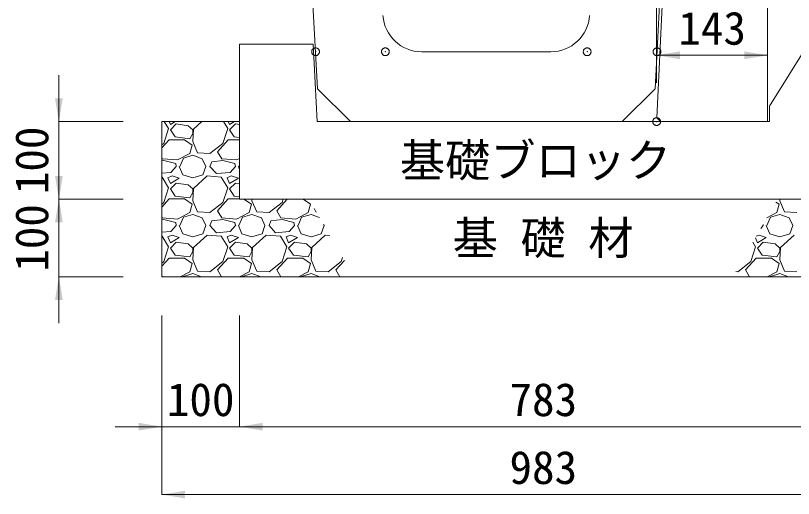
# Model space of a CAD drawing. Units: millimetres at full size, sheet at 1:20. Extents: x 201886 to 211886, y 860265 to 873235.
# Drawn here: x 210180 to 211182, y 861045 to 861668 of the extents above; entities that cross this region are included whole.
import ezdxf
from ezdxf.enums import TextEntityAlignment as Align

# ---------------------------------------------------------------- set-up
doc = ezdxf.new("R2010")
doc.units = ezdxf.units.MM
doc.header["$LTSCALE"] = 20
doc.header["$PDMODE"] = 32
doc.header["$PDSIZE"] = 10
doc.linetypes.add('USER2', pattern=[28.575, 19.05, -3.175, 3.175, -3.175])
for name, color, linetype, lineweight in [('0_2', 7, 'Continuous', 20), ('UKパネル', 2, 'Continuous', 20), ('ハッチング', 7, 'Continuous', 5), ('基礎ブロック', 2, 'Continuous', 20), ('寸法線', 7, 'Continuous', 13), ('本体', 2, 'Continuous', 13), ('補助線', 8, 'USER2', 13)]:
    doc.layers.add(name, color=color, linetype=linetype, lineweight=lineweight)
doc.layers.add('文字', color=7, linetype='Continuous')
doc.styles.add('ＭＳ ゴシック', font='')
doc.styles.get('ＭＳ ゴシック').set_extended_font_data('MS Gothic')

# ---------------------------------------------------------------- blocks, each defined once
blk = doc.blocks.new('filled_arrow')
at = {"color": 0, "linetype": 'Continuous', "lineweight": -2}
blk.add_solid([(7.5, 1.25), (0, 0), (7.5, -1.25)], dxfattribs=at)

msp = doc.modelspace()

# ---------------------------------------------------------------- linework, layer by layer
at = {"layer": '0_2'}
for q in [(210368.32, 861531.25), (211351.32, 861331.25)]:
    msp.add_line((210368.32, 861331.25), q, dxfattribs=at)
at = {"layer": '0_2', "lineweight": 13}
msp.add_line((210368.32, 861531.25), (210468.32, 861531.25), dxfattribs=at)
at = {"layer": 'UKパネル'}
for p, q in [((211148.85, 863051.25), (211148.85, 861531.25)), ((211006.09, 861536.25), (211018.85, 861801.25)), ((211006.09, 861536.25), (211010.85, 861531.25)), ((211010.85, 861531.25), (211148.85, 861531.25))]:
    msp.add_line(p, q, dxfattribs=at)
at = {"layer": 'ハッチング'}
for p, q in [((210376.97, 861522.17), (210371.42, 861531.25)), ((210377.76, 861531.25), (210379.26, 861527.5)), ((210379.26, 861527.5), (210385.51, 861531.25)), ((210386.88, 861528.26), (210379.26, 861520.64)), ((210402.12, 861525.98), (210386.88, 861528.26)), ((210419.76, 861531.25), (210408.98, 861521.4)), ((210453.17, 861522.17), (210447.62, 861531.25)), ((210453.96, 861531.25), (210455.46, 861527.5)), ((210455.46, 861527.5), (210461.71, 861531.25)), ((210463.08, 861528.26), (210455.46, 861520.64)), ((210468.33, 861527.47), (210463.08, 861528.26)), ((210370.88, 861503.12), (210376.97, 861522.17)), ((210379.26, 861520.64), (210385.35, 861511.5)), ((210408.21, 861520.64), (210402.12, 861525.98)), ((210408.98, 861521.4), (210408.21, 861505.4)), ((210408.21, 861516.07), (210408.21, 861520.64)), ((210447.08, 861503.12), (210453.17, 861522.17)), ((210455.46, 861520.64), (210461.55, 861511.5)), ((210368.32, 861497.23), (210377.73, 861507.69)), ((210377.73, 861507.69), (210397.55, 861507.69)), ((210385.35, 861511.5), (210404.4, 861509.21)), ((210397.55, 861507.69), (210407.45, 861500.83)), ((210404.4, 861509.21), (210408.21, 861516.07)), ((210440.22, 861492.45), (210453.93, 861507.69)), ((210453.93, 861507.69), (210468.38, 861507.69)), ((210461.55, 861511.5), (210468.38, 861510.68)), ((210368.32, 861501.14), (210370.88, 861503.12)), ((210407.45, 861500.83), (210404.4, 861490.16)), ((210408.21, 861505.4), (210414.31, 861490.92)), ((210430.31, 861490.16), (210447.08, 861503.12)), ((210404.4, 861490.16), (210388.4, 861481.78)), ((210396.02, 861484.07), (210408.21, 861487.88)), ((210408.21, 861487.88), (210420.41, 861483.3)), ((210414.31, 861490.92), (210430.31, 861490.16)), ((210445.55, 861483.3), (210440.22, 861492.45)), ((210369.35, 861483.3), (210368.32, 861485.07)), ((210370.88, 861481.02), (210368.32, 861480.75)), ((210388.4, 861481.78), (210369.35, 861483.3)), ((210386.12, 861477.21), (210370.88, 861481.02)), ((210386.88, 861473.4), (210386.12, 861477.21)), ((210391.45, 861473.4), (210396.02, 861484.07)), ((210420.41, 861483.3), (210424.98, 861473.4)), ((210430.31, 861473.4), (210432.6, 861479.49)), ((210447.08, 861481.02), (210432.6, 861479.49)), ((210464.6, 861481.78), (210445.55, 861483.3)), ((210462.32, 861477.21), (210447.08, 861481.02)), ((210463.08, 861473.4), (210462.32, 861477.21)), ((210468.44, 861483.79), (210464.6, 861481.78)), ((210386.88, 861473.4), (210380.02, 861465.78)), ((210390.69, 861473.4), (210395.26, 861462.73)), ((210421.17, 861462.73), (210424.98, 861473.4)), ((210438.69, 861464.25), (210430.31, 861473.4)), ((210463.08, 861473.4), (210456.22, 861465.78)), ((210466.89, 861473.4), (210468.48, 861469.69)), ((210467.65, 861473.4), (210468.46, 861475.3)), ((210380.02, 861465.78), (210368.32, 861464.76)), ((210368.59, 861459.68), (210368.32, 861459.7)), ((210376.97, 861445.97), (210368.59, 861459.68)), ((210381.54, 861461.21), (210376.21, 861458.92)), ((210376.21, 861458.92), (210379.26, 861451.3)), ((210379.26, 861451.3), (210390.69, 861458.16)), ((210390.69, 861458.16), (210381.54, 861461.21)), ((210395.26, 861462.73), (210408.21, 861458.92)), ((210408.21, 861458.92), (210421.17, 861462.73)), ((210426.5, 861461.21), (210408.98, 861445.2)), ((210444.79, 861459.68), (210426.5, 861461.21)), ((210456.22, 861465.78), (210438.69, 861464.25)), ((210453.17, 861445.97), (210444.79, 861459.68)), ((210457.74, 861461.21), (210452.41, 861458.92)), ((210452.41, 861458.92), (210455.46, 861451.3)), ((210455.46, 861451.3), (210466.89, 861458.16)), ((210466.89, 861458.16), (210457.74, 861461.21)), ((210386.88, 861452.06), (210379.26, 861444.44)), ((210402.12, 861449.78), (210386.88, 861452.06)), ((210408.21, 861444.44), (210402.12, 861449.78)), ((210463.08, 861452.06), (210455.46, 861444.44)), ((210468.52, 861451.25), (210463.08, 861452.06)), ((210370.88, 861426.92), (210376.97, 861445.97)), ((210379.26, 861444.44), (210385.35, 861435.3)), ((210404.4, 861433.01), (210408.21, 861439.87)), ((210408.98, 861445.2), (210408.21, 861429.2)), ((210408.21, 861439.87), (210408.21, 861444.44)), ((210447.08, 861426.92), (210453.17, 861445.97)), ((210455.46, 861444.44), (210461.55, 861435.3)), ((210368.32, 861421.03), (210377.73, 861431.49)), ((210377.73, 861431.49), (210397.55, 861431.49)), ((210385.35, 861435.3), (210404.4, 861433.01)), ((210397.55, 861431.49), (210407.45, 861424.63)), ((210408.21, 861429.2), (210414.31, 861414.72)), ((210440.22, 861416.25), (210453.93, 861431.49)), ((210453.93, 861431.49), (210468.57, 861431.49)), ((210461.55, 861435.3), (210468.57, 861434.46)), ((210474.1, 861431.25), (210483.65, 861424.63)), ((210484.51, 861431.25), (210484.41, 861429.2)), ((210484.41, 861429.2), (210490.51, 861414.72)), ((210516.42, 861416.25), (210529.92, 861431.25)), ((210523.28, 861426.92), (210524.66, 861431.25)), ((210550.3, 861431.25), (210559.85, 861424.63)), ((211159.62, 861427.56), (211163.85, 861424.63)), ((211164.71, 861431.25), (211164.61, 861429.2)), ((211164.61, 861429.2), (211170.71, 861414.72)), ((210368.32, 861424.94), (210370.88, 861426.92)), ((210407.45, 861424.63), (210404.4, 861413.96)), ((210430.31, 861413.96), (210447.08, 861426.92)), ((210483.65, 861424.63), (210480.6, 861413.96)), ((210506.51, 861413.96), (210523.28, 861426.92)), ((210559.85, 861424.63), (210556.8, 861413.96)), ((210564.74, 861419.41), (210566.71, 861414.72)), ((211163.85, 861424.63), (211160.8, 861413.96)), ((210369.35, 861407.1), (210368.32, 861408.87)), ((210388.4, 861405.58), (210369.35, 861407.1)), ((210404.4, 861413.96), (210388.4, 861405.58)), ((210391.45, 861397.2), (210396.02, 861407.87)), ((210396.02, 861407.87), (210408.21, 861411.68)), ((210408.21, 861411.68), (210420.41, 861407.1)), ((210414.31, 861414.72), (210430.31, 861413.96)), ((210420.41, 861407.1), (210424.98, 861397.2)), ((210445.55, 861407.1), (210440.22, 861416.25)), ((210464.6, 861405.58), (210445.55, 861407.1)), ((210480.6, 861413.96), (210464.6, 861405.58)), ((210467.65, 861397.2), (210472.22, 861407.87)), ((210472.22, 861407.87), (210484.41, 861411.68)), ((210484.41, 861411.68), (210496.61, 861407.1)), ((210490.51, 861414.72), (210506.51, 861413.96)), ((210496.61, 861407.1), (210501.18, 861397.2)), ((210521.75, 861407.1), (210516.42, 861416.25)), ((210540.8, 861405.58), (210521.75, 861407.1)), ((210556.8, 861413.96), (210540.8, 861405.58)), ((210543.85, 861397.2), (210548.42, 861407.87)), ((210548.42, 861407.87), (210560.61, 861411.68)), ((210560.61, 861411.68), (210571.58, 861407.57)), ((210566.71, 861414.72), (210567.46, 861414.69)), ((211160.8, 861413.96), (211147.85, 861407.18)), ((211147.85, 861397.2), (211152.42, 861407.87)), ((211152.42, 861407.87), (211164.61, 861411.68)), ((211164.61, 861411.68), (211176.81, 861407.1)), ((211170.71, 861414.72), (211186.71, 861413.96)), ((211176.81, 861407.1), (211181.38, 861397.2)), ((210370.88, 861404.82), (210368.32, 861404.55)), ((210386.12, 861401.01), (210370.88, 861404.82)), ((210386.88, 861397.2), (210380.02, 861389.58)), ((210386.88, 861397.2), (210386.12, 861401.01)), ((210390.69, 861397.2), (210395.26, 861386.53)), ((210421.17, 861386.53), (210424.98, 861397.2)), ((210430.31, 861397.2), (210432.6, 861403.29)), ((210438.69, 861388.05), (210430.31, 861397.2)), ((210447.08, 861404.82), (210432.6, 861403.29)), ((210462.32, 861401.01), (210447.08, 861404.82)), ((210463.08, 861397.2), (210456.22, 861389.58)), ((210463.08, 861397.2), (210462.32, 861401.01)), ((210466.89, 861397.2), (210471.46, 861386.53)), ((210497.37, 861386.53), (210501.18, 861397.2)), ((210506.51, 861397.2), (210508.8, 861403.29)), ((210514.89, 861388.05), (210506.51, 861397.2)), ((210523.28, 861404.82), (210508.8, 861403.29)), ((210538.52, 861401.01), (210523.28, 861404.82)), ((210539.28, 861397.2), (210532.42, 861389.58)), ((210539.28, 861397.2), (210538.52, 861401.01)), ((210543.09, 861397.2), (210547.66, 861386.53)), ((210573.57, 861386.53), (210577.38, 861397.2)), ((210576.65, 861398.77), (210577.38, 861397.2)), ((211143.28, 861397.2), (211139.96, 861393.51)), ((211143.28, 861397.2), (211142.97, 861398.73)), ((211147.09, 861397.2), (211151.66, 861386.53)), ((211177.57, 861386.53), (211181.38, 861397.2)), ((210380.02, 861389.58), (210368.32, 861388.56)), ((210456.22, 861389.58), (210438.69, 861388.05)), ((210532.42, 861389.58), (210514.89, 861388.05)), ((210368.59, 861383.48), (210368.32, 861383.5)), ((210376.97, 861369.77), (210368.59, 861383.48)), ((210381.54, 861385.01), (210376.21, 861382.72)), ((210376.21, 861382.72), (210379.26, 861375.1)), ((210379.26, 861375.1), (210390.69, 861381.96)), ((210390.69, 861381.96), (210381.54, 861385.01)), ((210395.26, 861386.53), (210408.21, 861382.72)), ((210408.21, 861382.72), (210421.17, 861386.53)), ((210426.5, 861385.01), (210408.98, 861369)), ((210444.79, 861383.48), (210426.5, 861385.01)), ((210453.17, 861369.77), (210444.79, 861383.48)), ((210457.74, 861385.01), (210452.41, 861382.72)), ((210452.41, 861382.72), (210455.46, 861375.1)), ((210455.46, 861375.1), (210466.89, 861381.96)), ((210466.89, 861381.96), (210457.74, 861385.01)), ((210471.46, 861386.53), (210484.41, 861382.72)), ((210484.41, 861382.72), (210497.37, 861386.53)), ((210502.7, 861385.01), (210485.18, 861369)), ((210520.99, 861383.48), (210502.7, 861385.01)), ((210529.37, 861369.77), (210520.99, 861383.48)), ((210533.94, 861385.01), (210528.61, 861382.72)), ((210528.61, 861382.72), (210531.66, 861375.1)), ((210531.66, 861375.1), (210543.09, 861381.96)), ((210543.09, 861381.96), (210533.94, 861385.01)), ((210547.66, 861386.53), (210560.61, 861382.72)), ((210560.61, 861382.72), (210573.57, 861386.53)), ((210578.9, 861385.01), (210561.38, 861369)), ((210584.89, 861384.51), (210578.9, 861385.01)), ((211133.07, 861381.58), (211135.66, 861375.1)), ((211137.94, 861385.01), (211134.1, 861383.36)), ((211135.66, 861375.1), (211147.09, 861381.96)), ((211147.09, 861381.96), (211137.94, 861385.01)), ((211151.66, 861386.53), (211164.61, 861382.72)), ((211164.61, 861382.72), (211177.57, 861386.53)), ((211182.9, 861385.01), (211165.38, 861369)), ((210370.88, 861350.72), (210376.97, 861369.77)), ((210386.88, 861375.86), (210379.26, 861368.24)), ((210379.26, 861368.24), (210385.35, 861359.1)), ((210402.12, 861373.58), (210386.88, 861375.86)), ((210408.21, 861368.24), (210402.12, 861373.58)), ((210408.98, 861369), (210408.21, 861353)), ((210408.21, 861363.67), (210408.21, 861368.24)), ((210447.08, 861350.72), (210453.17, 861369.77)), ((210463.08, 861375.86), (210455.46, 861368.24)), ((210455.46, 861368.24), (210461.55, 861359.1)), ((210478.32, 861373.58), (210463.08, 861375.86)), ((210484.41, 861368.24), (210478.32, 861373.58)), ((210485.18, 861369), (210484.41, 861353)), ((210484.41, 861363.67), (210484.41, 861368.24)), ((210523.28, 861350.72), (210529.37, 861369.77)), ((210539.28, 861375.86), (210531.66, 861368.24)), ((210531.66, 861368.24), (210537.75, 861359.1)), ((210554.52, 861373.58), (210539.28, 861375.86)), ((210560.61, 861368.24), (210554.52, 861373.58)), ((210561.38, 861369), (210560.61, 861353)), ((210560.61, 861363.67), (210560.61, 861368.24)), ((211127.28, 861350.72), (211133.37, 861369.77)), ((211133.37, 861369.77), (211129.71, 861375.76)), ((211143.28, 861375.86), (211135.66, 861368.24)), ((211135.66, 861368.24), (211141.75, 861359.1)), ((211158.52, 861373.58), (211143.28, 861375.86)), ((211164.61, 861368.24), (211158.52, 861373.58)), ((211165.38, 861369), (211164.61, 861353)), ((211164.61, 861363.67), (211164.61, 861368.24)), ((210385.35, 861359.1), (210404.4, 861356.81)), ((210404.4, 861356.81), (210408.21, 861363.67)), ((210461.55, 861359.1), (210480.6, 861356.81)), ((210480.6, 861356.81), (210484.41, 861363.67)), ((210537.75, 861359.1), (210556.8, 861356.81)), ((210556.8, 861356.81), (210560.61, 861363.67)), ((211141.75, 861359.1), (211160.8, 861356.81)), ((211160.8, 861356.81), (211164.61, 861363.67)), ((210368.32, 861344.83), (210377.73, 861355.29)), ((210368.32, 861348.74), (210370.88, 861350.72)), ((210377.73, 861355.29), (210397.55, 861355.29)), ((210397.55, 861355.29), (210407.45, 861348.43)), ((210407.45, 861348.43), (210404.4, 861337.76)), ((210408.21, 861353), (210414.31, 861338.52)), ((210430.31, 861337.76), (210447.08, 861350.72)), ((210440.22, 861340.05), (210453.93, 861355.29)), ((210453.93, 861355.29), (210473.75, 861355.29)), ((210473.75, 861355.29), (210483.65, 861348.43)), ((210483.65, 861348.43), (210480.6, 861337.76)), ((210484.41, 861353), (210490.51, 861338.52)), ((210506.51, 861337.76), (210523.28, 861350.72)), ((210516.42, 861340.05), (210530.13, 861355.29)), ((210530.13, 861355.29), (210549.95, 861355.29)), ((210549.95, 861355.29), (210559.85, 861348.43)), ((210559.85, 861348.43), (210556.8, 861337.76)), ((210560.61, 861353), (210566.71, 861338.52)), ((210582.71, 861337.76), (210599.48, 861350.72)), ((210592.62, 861340.05), (210603.55, 861352.19)), ((210599.48, 861350.72), (210601.23, 861356.2)), ((211110.51, 861337.76), (211127.28, 861350.72)), ((211120.42, 861340.05), (211134.13, 861355.29)), ((211134.13, 861355.29), (211153.95, 861355.29)), ((211153.95, 861355.29), (211163.85, 861348.43)), ((211163.85, 861348.43), (211160.8, 861337.76)), ((211164.61, 861353), (211170.71, 861338.52)), ((210404.4, 861337.76), (210391.97, 861331.25)), ((210414.31, 861338.52), (210430.31, 861337.76)), ((210445.35, 861331.25), (210440.22, 861340.05)), ((210480.6, 861337.76), (210468.17, 861331.25)), ((210490.51, 861338.52), (210506.51, 861337.76)), ((210521.55, 861331.25), (210516.42, 861340.05)), ((210556.8, 861337.76), (210544.37, 861331.25)), ((210566.71, 861338.52), (210582.71, 861337.76)), ((210597.75, 861331.25), (210592.62, 861340.05)), ((211107.85, 861337.89), (211110.51, 861337.76)), ((211125.55, 861331.25), (211120.42, 861340.05)), ((211160.8, 861337.76), (211148.37, 861331.25)), ((211170.71, 861338.52), (211186.71, 861337.76)), ((210369.15, 861331.25), (210368.32, 861332.67)), ((210395.84, 861331.25), (210396.02, 861331.67)), ((210396.02, 861331.67), (210408.21, 861335.48)), ((210408.21, 861335.48), (210419.49, 861331.25)), ((210472.04, 861331.25), (210472.22, 861331.67)), ((210472.22, 861331.67), (210484.41, 861335.48)), ((210484.41, 861335.48), (210495.69, 861331.25)), ((210548.24, 861331.25), (210548.42, 861331.67)), ((210548.42, 861331.67), (210560.61, 861335.48)), ((210560.61, 861335.48), (210571.89, 861331.25)), ((211152.24, 861331.25), (211152.42, 861331.67)), ((211152.42, 861331.67), (211164.61, 861335.48)), ((211164.61, 861335.48), (211175.89, 861331.25))]:
    msp.add_line(p, q, dxfattribs=at)
at = {"layer": '基礎ブロック'}
for p, q in [((210563.32, 861631.25), (210468.32, 861631.25)), ((210568.32, 861531.25), (210563.32, 861631.25)), ((211201.32, 861631.25), (211151.32, 861551.25)), ((211151.32, 861551.25), (211151.32, 861531.25)), ((210468.32, 861531.25), (210468.32, 861431.25)), ((211151.32, 861531.25), (210568.32, 861531.25)), ((211251.32, 861431.25), (210468.32, 861431.25))]:
    msp.add_line(p, q, dxfattribs=at)
at = {"layer": '基礎ブロック', "lineweight": 13}
msp.add_line((210468.32, 861631.25), (210468.32, 861531.25), dxfattribs=at)
at = {"layer": '寸法線'}
for p, q in [((211005.85, 861581.25), (211005.85, 861847.18)), ((211005.85, 861616.7), (211148.85, 861616.7)), ((211005.85, 861581.25), (211005.85, 861616.7)), ((211148.85, 861581.25), (211148.85, 861616.7)), ((210235.63, 861371.25), (210235.63, 861591.25)), ((210318.32, 861531.25), (210235.63, 861531.25)), ((210235.63, 861271.25), (210235.63, 861491.25)), ((210318.32, 861431.25), (210235.63, 861431.25)), ((210318.32, 861431.25), (210235.63, 861431.25)), ((210318.32, 861331.25), (210235.63, 861331.25)), ((210368.32, 861281.25), (210368.32, 861137.96)), ((210368.32, 861281.25), (210368.32, 861050.45)), ((210468.32, 861281.25), (210468.32, 861137.96)), ((210468.32, 861281.25), (210468.32, 861137.95)), ((210308.32, 861137.96), (210528.32, 861137.96)), ((210468.32, 861137.95), (211251.32, 861137.95)), ((210368.32, 861050.45), (211351.32, 861050.45))]:
    msp.add_line(p, q, dxfattribs=at)
at = {"layer": '本体'}
for p, q in [((210554.35, 861841.39), (210568.94, 861573.66)), ((211018.35, 861841.39), (211003.75, 861573.66)), ((210703.12, 861621.25), (210869.57, 861621.25)), ((210611.35, 861531.25), (210568.94, 861573.66)), ((210961.35, 861531.25), (211003.75, 861573.66)), ((210611.35, 861531.25), (210961.35, 861531.25))]:
    msp.add_line(p, q, dxfattribs=at)
for centre, start, end in [((210703.12, 861671.25), 183.81407, 270), ((210869.57, 861671.25), 270, 356.18593)]:
    msp.add_arc(centre, 50, start, end, dxfattribs=at)
at = {"layer": '補助線'}
for p in [(210566.35, 861621.25), (210656.35, 861621.25), (210916.35, 861621.25), (211006.35, 861621.25), (211005.85, 861531.25)]:
    msp.add_point(p, dxfattribs=at)

# ---------------------------------------------------------------- block references
at = {"layer": '寸法線', "xscale": 4, "yscale": 4}
for p in [(211005.85, 861616.7), (210468.32, 861137.96), (210468.32, 861137.95), (210368.32, 861050.45)]:
    msp.add_blockref('filled_arrow', p, dxfattribs=at)
for p, rotation in [((211148.85, 861616.7), 180), ((210235.63, 861531.25), 90), ((210235.63, 861431.25), 90), ((210235.63, 861431.25), 270), ((210235.63, 861331.25), 270), ((210368.32, 861137.96), 180)]:
    msp.add_blockref('filled_arrow', p, dxfattribs=dict(at, rotation=rotation))

# ---------------------------------------------------------------- texts
at = {"layer": '寸法線', "style": 'ＭＳ ゴシック'}
for s, p in [('143', (211077.35, 861651.7)), ('100', (210418.32, 861172.96)), ('783', (210859.82, 861172.95)), ('983', (210859.82, 861085.45))]:
    msp.add_text(s, height=42.72, dxfattribs=at).set_placement(p, align=Align.MIDDLE_CENTER)
for p in [(210200.63, 861481.25), (210200.63, 861381.25)]:
    msp.add_text('100', height=42.72, rotation=90, dxfattribs=at).set_placement(p, align=Align.MIDDLE_CENTER)
at = {"layer": '文字', "style": 'ＭＳ ゴシック'}
for s, p in [('基礎ブロック', (210849.8, 861481.25)), ('基 礎 材', (210859.58, 861381.25))]:
    msp.add_text(s, height=42.72, dxfattribs=at).set_placement(p, align=Align.MIDDLE_CENTER)

doc.saveas('drawing.dxf')
